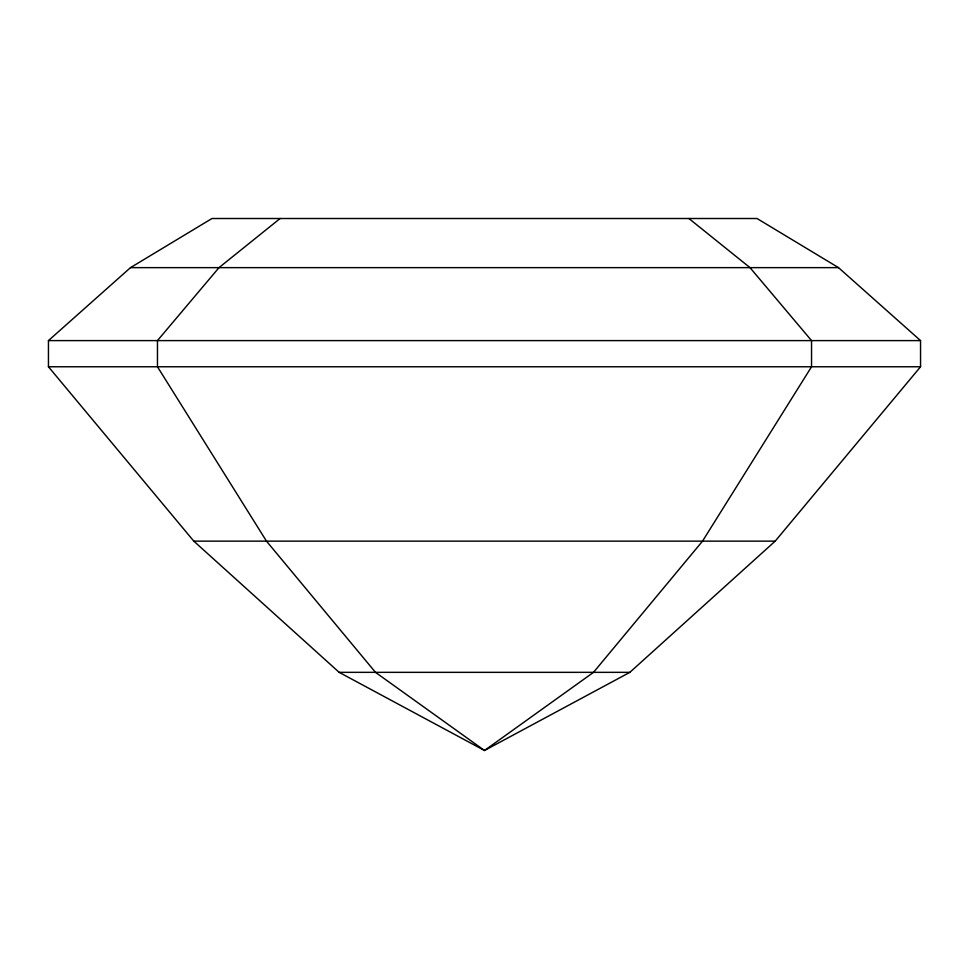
<?xml version="1.0" encoding="UTF-8"?>
<svg xmlns="http://www.w3.org/2000/svg" width="969" height="969" viewBox="0 0 969 969"><rect width="100%" height="100%" fill="white"/><g stroke="black" fill="none" stroke-linecap="round" stroke-linejoin="round"><path stroke-width="1.45" d="M775.2 541.138L920.55 366.767L920.55 340.603L838.5 267.638L757.031 218.51L211.969 218.51L130.5 267.638L48.45 340.603L48.45 366.767L193.8 541.138L339.15 672.341L484.5 750.49L629.85 672.341L775.2 541.138L193.8 541.138M280.102 218.51L219.006 267.638L157.463 340.603L157.463 366.767L266.475 541.138L375.487 672.341L484.5 750.49L593.512 672.341L702.525 541.138L811.537 366.767L811.537 340.603L749.994 267.638L688.898 218.51M130.5 267.638L838.5 267.638M48.45 340.603L920.55 340.603M48.45 366.767L920.55 366.767M339.15 672.341L629.85 672.341"/></g></svg>
